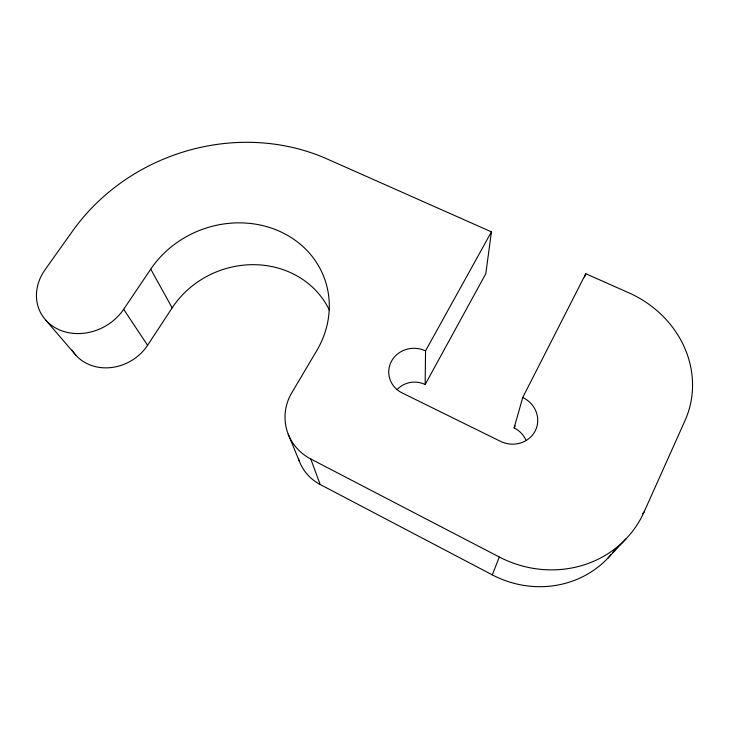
<?xml version="1.0" encoding="UTF-8"?>
<svg xmlns="http://www.w3.org/2000/svg" width="729" height="729" viewBox="0 0 729 729"><rect width="100%" height="100%" fill="white"/><g stroke="black" fill="none" stroke-linecap="round" stroke-linejoin="round"><path stroke-width="1.09" d="M397.068 389.669A23.182 21.998 0.7 0 1 425.162 384.538L425.545 350.877L491.428 231.858L327.093 158.958A196.948 177.019 -20.8 0 0 72.791 230.774L45.171 269.557A49.025 41.981 -27.7 0 0 57.135 328.797A49.025 41.981 -27.7 0 0 123.666 309.296L150.73 269.147A98.269 88.173 -20.5 0 1 282.579 232.724A98.269 88.173 -20.5 0 1 316.65 350.84L291.828 392.685A51.24 48.652 -15.6 0 0 310.764 458.988L320.195 484.512L492.303 574.871A98.488 93.093 30.8 0 0 610.948 554.733M491.428 231.858L485.815 273.667L425.162 384.538M526.065 440.526A23.966 22.699 20.8 0 0 514.109 427.914L522.739 397.469L585.797 273.721L628.79 292.794A104.575 94.907 20.2 0 1 684.996 420.624L644.053 512.031L642.531 513.699M584.713 276.902L585.797 273.721M492.303 574.871L499.319 557.02A107.792 101.112 27.3 0 0 644.053 512.031M514.109 427.914L515.13 425.891M72.098 350.102A45.08 39.32 -28.8 0 0 147.577 345.3L172.162 307.857A90.296 82.286 -21.6 0 1 254.786 264.691A90.296 82.286 -21.6 0 1 329.59 310.6M607.576 558.45L625.883 538.995M310.764 458.988L499.319 557.02M45.909 320.304L76.071 355.433M123.666 309.296L147.577 345.3M150.73 269.147L172.162 307.857M288.174 434.083L299.428 461.466M615.285 549.229A98.488 93.093 30.8 0 1 612.861 552.409M320.195 484.512A46.911 45.052 -17 0 1 298.48 458.787M522.739 397.469A26.189 24.558 17.8 0 1 535.223 430.875A26.189 24.558 17.8 0 1 500.404 441.3L402.244 392.977A25.296 23.711 -0.3 0 1 391.564 361.083A25.296 23.711 -0.3 0 1 425.545 350.877"/></g></svg>
